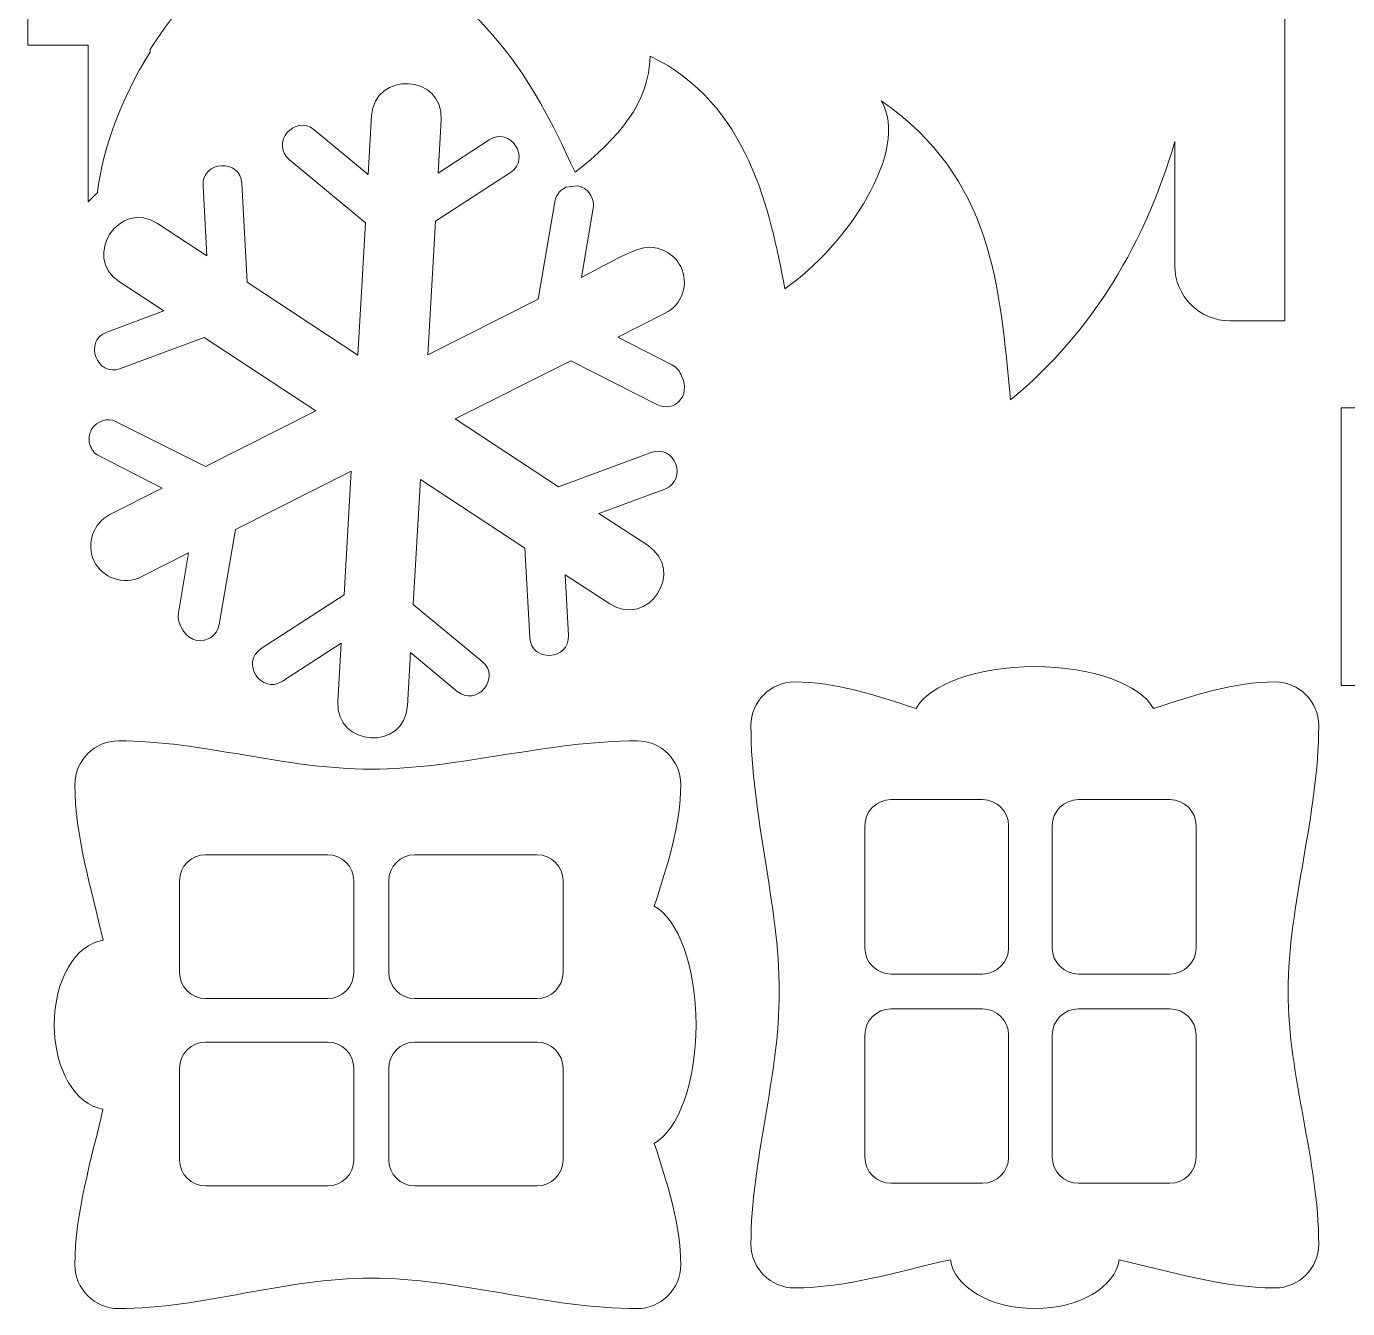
# Model space of a CAD drawing. Header units: centimetres. Extents: x -37 to 30, y -73 to 69.
# Drawn here: x -12.58 to 1.11, y 21.36 to 34.64 of the extents above; entities that cross this region are included whole.
import ezdxf

# ---------------------------------------------------------------- set-up
doc = ezdxf.new("R2010")
doc.units = ezdxf.units.CM
doc.header["$MEASUREMENT"] = 0
doc.layers.add('layer 1', color=7, linetype='Continuous')

msp = doc.modelspace()

# ---------------------------------------------------------------- linework, layer by layer
at = {"layer": 'layer 1', "color": 250, "lineweight": 9}
for points, knots in [([(-9.19251, 52.32156), (-10.51233, 50.99108), (-11.91921, 49.57278), (-12.79843, 48.68646), (-12.79843, 48.68646), (-12.79843, 48.68646), (-12.79843, 47.23324), (-12.79843, 47.23324), (-12.79843, 47.23324), (-12.73319, 47.25636), (-12.66299, 47.269), (-12.58983, 47.269), (-12.58983, 47.269), (-12.24521, 47.269), (-11.96575, 46.98954), (-11.96575, 46.64492), (-11.96575, 46.64492), (-11.96575, 46.3003), (-12.24521, 46.02084), (-12.58983, 46.02084), (-12.58983, 46.02084), (-12.66299, 46.02084), (-12.73319, 46.03348), (-12.79843, 46.0566), (-12.79843, 46.0566), (-12.79843, 46.0566), (-12.79843, 44.60338), (-12.79843, 44.60338), (-12.79843, 44.60338), (-11.91725, 43.71504), (-10.51563, 42.3021), (-9.19251, 40.96828), (-9.19251, 40.96828), (-9.19251, 40.96828), (-6.01761, 40.96828), (-6.01761, 40.96828), (-6.01761, 40.96828), (-6.01761, 40.96828), (-6.01761, 41.55906), (-6.01761, 41.55906), (-6.01761, 41.55906), (-6.01761, 41.55906), (-2.71961, 41.55906), (-2.71961, 41.55906), (-2.71961, 41.55906), (-2.71961, 41.55906), (-2.71961, 40.96828), (-2.71961, 40.96828), (-2.71961, 40.96828), (-2.71961, 40.96828), (-0.68473, 40.96828), (-0.68473, 40.96828), (-0.68473, 40.96828), (-0.68473, 40.96828), (-0.68473, 37.45154), (-0.68473, 37.45154), (-0.68473, 37.45154), (-0.98197, 38.47614), (-1.52197, 39.41926), (-2.38785, 40.12844), (-2.38785, 40.12844), (-2.49563, 38.9548), (-2.56933, 37.8318), (-3.72609, 37.0303), (-3.72609, 37.0303), (-3.42153, 37.5382), (-4.08153, 38.53696), (-4.72449, 38.9772), (-4.72449, 38.9772), (-4.87923, 38.16258), (-5.10153, 37.06024), (-6.11919, 36.5671), (-6.11919, 36.5671), (-6.12933, 37.0519), (-6.44425, 37.41632), (-6.89769, 37.77108), (-6.89769, 37.77108), (-7.38347, 36.70096), (-7.77251, 36.15734), (-8.79489, 35.4509), (-8.79489, 35.4509), (-7.77251, 34.74446), (-7.38347, 34.20084), (-6.89769, 33.13072), (-6.89769, 33.13072), (-6.44425, 33.48548), (-6.12933, 33.8499), (-6.11919, 34.3347), (-6.11919, 34.3347), (-5.10153, 33.84156), (-4.87923, 32.73922), (-4.72449, 31.9246), (-4.72449, 31.9246), (-4.08153, 32.36484), (-3.42153, 33.3636), (-3.72609, 33.8715), (-3.72609, 33.8715), (-2.56933, 33.07), (-2.49563, 31.947), (-2.38785, 30.77336), (-2.38785, 30.77336), (-1.52197, 31.48254), (-0.98197, 32.42566), (-0.68473, 33.45026), (-0.68473, 33.45026), (-0.68473, 33.45026), (-0.68473, 32.16234), (-0.68473, 32.16234), (-0.68473, 32.16234), (-0.68473, 31.84882), (-0.42823, 31.59232), (-0.11471, 31.59232), (-0.11471, 31.59232), (-0.11471, 31.59232), (0.45531, 31.59232), (0.45531, 31.59232), (0.45531, 31.59232), (0.45531, 31.59232), (0.45531, 40.96828), (0.45531, 40.96828), (0.45531, 40.96828), (0.45531, 40.96828), (0.45531, 41.17468), (0.45531, 41.17468), (0.45531, 41.17468), (0.45531, 41.17468), (0.45531, 45.20516), (0.45531, 45.20516), (0.45531, 45.20516), (0.45531, 45.20516), (1.05531, 45.20516), (1.05531, 45.20516), (1.05531, 45.20516), (1.05531, 45.20516), (1.05531, 48.08468), (1.05531, 48.08468), (1.05531, 48.08468), (1.05531, 48.08468), (0.45531, 48.08468), (0.45531, 48.08468), (0.45531, 48.08468), (0.45531, 48.08468), (0.45531, 52.32156), (0.45531, 52.32156), (0.45531, 52.32156), (0.45531, 52.32156), (-2.71961, 52.32156), (-2.71961, 52.32156), (-2.71961, 52.32156), (-2.71961, 52.32156), (-2.71961, 51.73078), (-2.71961, 51.73078), (-2.71961, 51.73078), (-2.71961, 51.73078), (-6.01761, 51.73078), (-6.01761, 51.73078), (-6.01761, 51.73078), (-6.01761, 51.73078), (-6.01761, 52.32156), (-6.01761, 52.32156), (-6.01761, 52.32156), (-6.01761, 52.32156), (-9.19251, 52.32156), (-9.19251, 52.32156)], [0, 0, 0, 0, 0.02380952, 0.02380952, 0.02380952, 0.02380952, 0.04761905, 0.04761905, 0.04761905, 0.04761905, 0.07142857, 0.07142857, 0.07142857, 0.07142857, 0.0952381, 0.0952381, 0.0952381, 0.0952381, 0.11904762, 0.11904762, 0.11904762, 0.11904762, 0.14285714, 0.14285714, 0.14285714, 0.14285714, 0.16666667, 0.16666667, 0.16666667, 0.16666667, 0.19047619, 0.19047619, 0.19047619, 0.19047619, 0.21428571, 0.21428571, 0.21428571, 0.21428571, 0.23809524, 0.23809524, 0.23809524, 0.23809524, 0.26190476, 0.26190476, 0.26190476, 0.26190476, 0.28571429, 0.28571429, 0.28571429, 0.28571429, 0.30952381, 0.30952381, 0.30952381, 0.30952381, 0.33333333, 0.33333333, 0.33333333, 0.33333333, 0.35714286, 0.35714286, 0.35714286, 0.35714286, 0.38095238, 0.38095238, 0.38095238, 0.38095238, 0.4047619, 0.4047619, 0.4047619, 0.4047619, 0.42857143, 0.42857143, 0.42857143, 0.42857143, 0.45238095, 0.45238095, 0.45238095, 0.45238095, 0.47619048, 0.47619048, 0.47619048, 0.47619048, 0.5, 0.5, 0.5, 0.5, 0.52380952, 0.52380952, 0.52380952, 0.52380952, 0.54761905, 0.54761905, 0.54761905, 0.54761905, 0.57142857, 0.57142857, 0.57142857, 0.57142857, 0.5952381, 0.5952381, 0.5952381, 0.5952381, 0.61904762, 0.61904762, 0.61904762, 0.61904762, 0.64285714, 0.64285714, 0.64285714, 0.64285714, 0.66666667, 0.66666667, 0.66666667, 0.66666667, 0.69047619, 0.69047619, 0.69047619, 0.69047619, 0.71428571, 0.71428571, 0.71428571, 0.71428571, 0.73809524, 0.73809524, 0.73809524, 0.73809524, 0.76190476, 0.76190476, 0.76190476, 0.76190476, 0.78571429, 0.78571429, 0.78571429, 0.78571429, 0.80952381, 0.80952381, 0.80952381, 0.80952381, 0.83333333, 0.83333333, 0.83333333, 0.83333333, 0.85714286, 0.85714286, 0.85714286, 0.85714286, 0.88095238, 0.88095238, 0.88095238, 0.88095238, 0.9047619, 0.9047619, 0.9047619, 0.9047619, 0.92857143, 0.92857143, 0.92857143, 0.92857143, 0.95238095, 0.95238095, 0.95238095, 0.95238095, 1, 1, 1, 1]), ([(11.28779, 29.25248), (11.28779, 29.25248), (11.28779, 24.70426), (11.28779, 24.70426), (11.28779, 24.70426), (11.28779, 24.70426), (8.12291, 24.70426), (8.12291, 24.70426), (8.12291, 24.70426), (8.12291, 24.70426), (8.12291, 24.10426), (8.12291, 24.10426), (8.12291, 24.10426), (8.12291, 24.10426), (4.80487, 24.10426), (4.80487, 24.10426), (4.80487, 24.10426), (4.80487, 24.10426), (4.80487, 24.70426), (4.80487, 24.70426), (4.80487, 24.70426), (4.80487, 24.70426), (1.63997, 24.70426), (1.63997, 24.70426), (1.63997, 24.70426), (1.63997, 24.70426), (1.63997, 27.81272), (1.63997, 27.81272), (1.63997, 27.81272), (1.63997, 27.81272), (1.03997, 27.81272), (1.03997, 27.81272), (1.03997, 27.81272), (1.03997, 27.81272), (1.03997, 30.69224), (1.03997, 30.69224), (1.03997, 30.69224), (1.03997, 30.69224), (1.63997, 30.69224), (1.63997, 30.69224), (1.63997, 30.69224), (1.63997, 30.69224), (1.63997, 33.8007), (1.63997, 33.8007), (1.63997, 33.8007), (1.63997, 33.8007), (4.80487, 33.8007), (4.80487, 33.8007), (4.80487, 33.8007), (4.80487, 33.8007), (4.80487, 34.4007), (4.80487, 34.4007), (4.80487, 34.4007), (4.80487, 34.4007), (8.12291, 34.4007), (8.12291, 34.4007), (8.12291, 34.4007), (8.12291, 34.4007), (8.12291, 33.8007), (8.12291, 33.8007), (8.12291, 33.8007), (8.12291, 33.8007), (11.28779, 33.8007), (11.28779, 33.8007), (11.28779, 33.8007), (11.28779, 33.8007), (11.28779, 29.25248), (11.28779, 29.25248)], [0, 0, 0, 0, 0.05555556, 0.05555556, 0.05555556, 0.05555556, 0.11111111, 0.11111111, 0.11111111, 0.11111111, 0.16666667, 0.16666667, 0.16666667, 0.16666667, 0.22222222, 0.22222222, 0.22222222, 0.22222222, 0.27777778, 0.27777778, 0.27777778, 0.27777778, 0.33333333, 0.33333333, 0.33333333, 0.33333333, 0.38888889, 0.38888889, 0.38888889, 0.38888889, 0.44444444, 0.44444444, 0.44444444, 0.44444444, 0.5, 0.5, 0.5, 0.5, 0.55555556, 0.55555556, 0.55555556, 0.55555556, 0.61111111, 0.61111111, 0.61111111, 0.61111111, 0.66666667, 0.66666667, 0.66666667, 0.66666667, 0.72222222, 0.72222222, 0.72222222, 0.72222222, 0.77777778, 0.77777778, 0.77777778, 0.77777778, 0.83333333, 0.83333333, 0.83333333, 0.83333333, 0.88888889, 0.88888889, 0.88888889, 0.88888889, 1, 1, 1, 1])]:
    msp.add_open_spline(points, degree=3, knots=knots, dxfattribs=at)
at = {"layer": 'layer 1', "color": 2, "lineweight": 9}
for points, knots in [([(-9.14385, 37.10343), (-9.14385, 37.10343), (-9.1571, 37.11649), (-9.1571, 37.11649), (-9.1571, 37.11649), (-9.16742, 37.12681), (-9.17752, 37.13722), (-9.18739, 37.14774), (-9.18739, 37.14774), (-9.55314, 37.52324), (-9.8721, 37.93506), (-10.05678, 38.29559), (-10.05678, 38.29559), (-10.27163, 38.15241), (-10.56458, 38.17553), (-10.75411, 38.36507), (-10.75411, 38.36507), (-10.96548, 38.57644), (-10.96996, 38.91643), (-10.76756, 39.13325), (-10.76756, 39.13325), (-10.55074, 39.33566), (-10.21074, 39.33117), (-9.99938, 39.11981), (-9.99938, 39.11981), (-9.80984, 38.93027), (-9.78672, 38.63732), (-9.9299, 38.42247), (-9.9299, 38.42247), (-9.56937, 38.23779), (-9.15755, 37.91883), (-8.78205, 37.55308), (-8.78205, 37.55308), (-8.77153, 37.54321), (-8.76112, 37.53311), (-8.7508, 37.52279), (-8.7508, 37.52279), (-8.7508, 37.52279), (-8.73774, 37.50954), (-8.73774, 37.50954), (-8.73774, 37.50954), (-8.36377, 37.13879), (-8.03006, 36.72452), (-7.82518, 36.35543), (-7.82518, 36.35543), (-7.73308, 37.12917), (-7.61631, 38.25518), (-6.92604, 38.94546), (-6.92604, 38.94546), (-6.81062, 39.06087), (-6.69183, 39.16906), (-6.5706, 39.26984), (-6.5706, 39.26984), (-6.5705, 39.26991), (-6.57042, 39.26999), (-6.5703, 39.27008), (-6.5703, 39.27008), (-6.39681, 39.41721), (-6.21818, 39.54949), (-6.037, 39.66631), (-6.037, 39.66631), (-6.037, 39.66631), (-6.02159, 39.66631), (-6.02159, 39.66631), (-6.02159, 39.66631), (-5.52867, 39.97211), (-5.019, 40.16067), (-4.5469, 40.22012), (-4.5469, 40.22012), (-4.5469, 40.22012), (-4.45972, 40.30731), (-4.45972, 40.30731), (-4.45972, 40.30731), (-4.45972, 40.30731), (-6.09067, 40.30731), (-6.09067, 40.30731), (-6.09067, 40.30731), (-6.09067, 40.30731), (-6.09069, 40.9227), (-6.09069, 40.9227), (-6.09069, 40.9227), (-6.09069, 40.9227), (-8.75512, 40.91195), (-8.75512, 40.91195), (-8.75512, 40.91195), (-8.75512, 40.91195), (-8.75309, 40.30732), (-8.75309, 40.30732), (-8.75309, 40.30732), (-8.75309, 40.30732), (-11.94163, 40.30732), (-11.94163, 40.30732), (-11.94163, 40.30732), (-11.94163, 40.30732), (-11.94163, 37.11055), (-11.94163, 37.11055), (-11.94163, 37.11055), (-11.94163, 37.11055), (-12.55449, 37.11261), (-12.55449, 37.11261), (-12.55449, 37.11261), (-12.55449, 37.11261), (-12.56524, 34.44818), (-12.56524, 34.44818), (-12.56524, 34.44818), (-12.56524, 34.44818), (-11.94161, 34.44816), (-11.94161, 34.44816), (-11.94161, 34.44816), (-11.94161, 34.44816), (-11.94161, 32.82541), (-11.94161, 32.82541), (-11.94161, 32.82541), (-11.94161, 32.82541), (-11.84623, 32.9208), (-11.84623, 32.9208), (-11.84623, 32.9208), (-11.78625, 33.38705), (-11.60056, 33.88966), (-11.30062, 34.37642), (-11.30062, 34.37642), (-11.30062, 34.37642), (-11.30062, 34.4027), (-11.30062, 34.4027), (-11.30062, 34.4027), (-11.10922, 34.69951), (-10.87639, 34.98951), (-10.60459, 35.26131), (-10.60459, 35.26131), (-10.59401, 35.27189), (-10.58333, 35.28234), (-10.5725, 35.2926), (-10.5725, 35.2926), (-10.57175, 35.29341), (-10.57094, 35.29419), (-10.57015, 35.29495), (-10.57015, 35.29495), (-9.88176, 35.98106), (-8.76016, 36.09704), (-7.98913, 36.19052), (-7.98913, 36.19052), (-8.35838, 36.39538), (-8.77287, 36.72926), (-9.14385, 37.10343)], [0, 0, 0, 0, 0.02702703, 0.02702703, 0.02702703, 0.02702703, 0.05405405, 0.05405405, 0.05405405, 0.05405405, 0.08108108, 0.08108108, 0.08108108, 0.08108108, 0.10810811, 0.10810811, 0.10810811, 0.10810811, 0.13513514, 0.13513514, 0.13513514, 0.13513514, 0.16216216, 0.16216216, 0.16216216, 0.16216216, 0.18918919, 0.18918919, 0.18918919, 0.18918919, 0.21621622, 0.21621622, 0.21621622, 0.21621622, 0.24324324, 0.24324324, 0.24324324, 0.24324324, 0.27027027, 0.27027027, 0.27027027, 0.27027027, 0.2972973, 0.2972973, 0.2972973, 0.2972973, 0.32432432, 0.32432432, 0.32432432, 0.32432432, 0.35135135, 0.35135135, 0.35135135, 0.35135135, 0.37837838, 0.37837838, 0.37837838, 0.37837838, 0.40540541, 0.40540541, 0.40540541, 0.40540541, 0.43243243, 0.43243243, 0.43243243, 0.43243243, 0.45945946, 0.45945946, 0.45945946, 0.45945946, 0.48648649, 0.48648649, 0.48648649, 0.48648649, 0.51351351, 0.51351351, 0.51351351, 0.51351351, 0.54054054, 0.54054054, 0.54054054, 0.54054054, 0.56756757, 0.56756757, 0.56756757, 0.56756757, 0.59459459, 0.59459459, 0.59459459, 0.59459459, 0.62162162, 0.62162162, 0.62162162, 0.62162162, 0.64864865, 0.64864865, 0.64864865, 0.64864865, 0.67567568, 0.67567568, 0.67567568, 0.67567568, 0.7027027, 0.7027027, 0.7027027, 0.7027027, 0.72972973, 0.72972973, 0.72972973, 0.72972973, 0.75675676, 0.75675676, 0.75675676, 0.75675676, 0.78378378, 0.78378378, 0.78378378, 0.78378378, 0.81081081, 0.81081081, 0.81081081, 0.81081081, 0.83783784, 0.83783784, 0.83783784, 0.83783784, 0.86486486, 0.86486486, 0.86486486, 0.86486486, 0.89189189, 0.89189189, 0.89189189, 0.89189189, 0.91891892, 0.91891892, 0.91891892, 0.91891892, 0.94594595, 0.94594595, 0.94594595, 0.94594595, 1, 1, 1, 1]), ([(-4.62291, 21.57426), (-4.08923, 21.57426), (-3.54919, 21.7456), (-3.00901, 21.8658), (-3.00901, 21.8658), (-2.96947, 21.58244), (-2.59307, 21.3601), (-2.13463, 21.3601), (-2.13463, 21.3601), (-1.67663, 21.3601), (-1.30049, 21.58202), (-1.26037, 21.86502), (-1.26037, 21.86502), (-0.72459, 21.74488), (-0.18863, 21.57426), (0.35365, 21.57426), (0.35365, 21.57426), (0.60249, 21.57426), (0.80605, 21.77782), (0.80605, 22.02668), (0.80605, 22.02668), (0.80605, 22.8941), (0.48993, 23.74972), (0.48993, 24.64512), (0.48993, 24.64512), (0.48993, 25.54052), (0.80605, 26.4757), (0.80605, 27.39908), (0.80605, 27.39908), (0.80605, 27.64794), (0.60249, 27.8515), (0.35365, 27.8515), (0.35365, 27.8515), (-0.06603, 27.8515), (-0.48571, 27.71276), (-0.90537, 27.57568), (-0.90537, 27.57568), (-1.03907, 27.82456), (-1.53873, 28.00954), (-2.13463, 28.00954), (-2.13463, 28.00954), (-2.73053, 28.00954), (-3.23019, 27.82456), (-3.36389, 27.57568), (-3.36389, 27.57568), (-3.78357, 27.71276), (-4.20325, 27.8515), (-4.62291, 27.8515), (-4.62291, 27.8515), (-4.87175, 27.8515), (-5.07531, 27.64794), (-5.07531, 27.39908), (-5.07531, 27.39908), (-5.07531, 26.4757), (-4.78177, 25.54052), (-4.78177, 24.64512), (-4.78177, 24.64512), (-4.78177, 23.74972), (-5.07531, 22.8941), (-5.07531, 22.02668), (-5.07531, 22.02668), (-5.07531, 21.77782), (-4.87175, 21.57426), (-4.62291, 21.57426)], [0, 0, 0, 0, 0.05882353, 0.05882353, 0.05882353, 0.05882353, 0.11764706, 0.11764706, 0.11764706, 0.11764706, 0.17647059, 0.17647059, 0.17647059, 0.17647059, 0.23529412, 0.23529412, 0.23529412, 0.23529412, 0.29411765, 0.29411765, 0.29411765, 0.29411765, 0.35294118, 0.35294118, 0.35294118, 0.35294118, 0.41176471, 0.41176471, 0.41176471, 0.41176471, 0.47058824, 0.47058824, 0.47058824, 0.47058824, 0.52941176, 0.52941176, 0.52941176, 0.52941176, 0.58823529, 0.58823529, 0.58823529, 0.58823529, 0.64705882, 0.64705882, 0.64705882, 0.64705882, 0.70588235, 0.70588235, 0.70588235, 0.70588235, 0.76470588, 0.76470588, 0.76470588, 0.76470588, 0.82352941, 0.82352941, 0.82352941, 0.82352941, 0.88235294, 0.88235294, 0.88235294, 0.88235294, 1, 1, 1, 1]), ([(-12.07905, 26.78906), (-12.07905, 26.25538), (-11.90771, 25.71534), (-11.78751, 25.17516), (-11.78751, 25.17516), (-12.07087, 25.13562), (-12.29321, 24.75922), (-12.29321, 24.30078), (-12.29321, 24.30078), (-12.29321, 23.84278), (-12.07129, 23.46664), (-11.78829, 23.42652), (-11.78829, 23.42652), (-11.90843, 22.89074), (-12.07905, 22.35478), (-12.07905, 21.8125), (-12.07905, 21.8125), (-12.07905, 21.56366), (-11.87549, 21.3601), (-11.62663, 21.3601), (-11.62663, 21.3601), (-10.75921, 21.3601), (-9.90359, 21.67622), (-9.00819, 21.67622), (-9.00819, 21.67622), (-8.11279, 21.67622), (-7.17761, 21.3601), (-6.25423, 21.3601), (-6.25423, 21.3601), (-6.00537, 21.3601), (-5.80181, 21.56366), (-5.80181, 21.8125), (-5.80181, 21.8125), (-5.80181, 22.23218), (-5.94055, 22.65186), (-6.07763, 23.07152), (-6.07763, 23.07152), (-5.82875, 23.20522), (-5.64377, 23.70488), (-5.64377, 24.30078), (-5.64377, 24.30078), (-5.64377, 24.89668), (-5.82875, 25.39634), (-6.07763, 25.53004), (-6.07763, 25.53004), (-5.94055, 25.94972), (-5.80181, 26.3694), (-5.80181, 26.78906), (-5.80181, 26.78906), (-5.80181, 27.0379), (-6.00537, 27.24146), (-6.25423, 27.24146), (-6.25423, 27.24146), (-7.17761, 27.24146), (-8.11279, 26.94792), (-9.00819, 26.94792), (-9.00819, 26.94792), (-9.90359, 26.94792), (-10.75921, 27.24146), (-11.62663, 27.24146), (-11.62663, 27.24146), (-11.87549, 27.24146), (-12.07905, 27.0379), (-12.07905, 26.78906)], [0, 0, 0, 0, 0.05882353, 0.05882353, 0.05882353, 0.05882353, 0.11764706, 0.11764706, 0.11764706, 0.11764706, 0.17647059, 0.17647059, 0.17647059, 0.17647059, 0.23529412, 0.23529412, 0.23529412, 0.23529412, 0.29411765, 0.29411765, 0.29411765, 0.29411765, 0.35294118, 0.35294118, 0.35294118, 0.35294118, 0.41176471, 0.41176471, 0.41176471, 0.41176471, 0.47058824, 0.47058824, 0.47058824, 0.47058824, 0.52941176, 0.52941176, 0.52941176, 0.52941176, 0.58823529, 0.58823529, 0.58823529, 0.58823529, 0.64705882, 0.64705882, 0.64705882, 0.64705882, 0.70588235, 0.70588235, 0.70588235, 0.70588235, 0.76470588, 0.76470588, 0.76470588, 0.76470588, 0.82352941, 0.82352941, 0.82352941, 0.82352941, 0.88235294, 0.88235294, 0.88235294, 0.88235294, 1, 1, 1, 1]), ([(-3.62491, 24.82576), (-3.62491, 24.82576), (-2.67655, 24.82576), (-2.67655, 24.82576), (-2.67655, 24.82576), (-2.52751, 24.82576), (-2.40559, 24.94768), (-2.40559, 25.09672), (-2.40559, 25.09672), (-2.40559, 25.09672), (-2.40559, 26.3612), (-2.40559, 26.3612), (-2.40559, 26.3612), (-2.40559, 26.51024), (-2.52751, 26.63216), (-2.67655, 26.63216), (-2.67655, 26.63216), (-2.67655, 26.63216), (-3.62491, 26.63216), (-3.62491, 26.63216), (-3.62491, 26.63216), (-3.77395, 26.63216), (-3.89587, 26.51024), (-3.89587, 26.3612), (-3.89587, 26.3612), (-3.89587, 26.3612), (-3.89587, 25.09672), (-3.89587, 25.09672), (-3.89587, 25.09672), (-3.89587, 24.94768), (-3.77395, 24.82576), (-3.62491, 24.82576)], [0, 0, 0, 0, 0.11111111, 0.11111111, 0.11111111, 0.11111111, 0.22222222, 0.22222222, 0.22222222, 0.22222222, 0.33333333, 0.33333333, 0.33333333, 0.33333333, 0.44444444, 0.44444444, 0.44444444, 0.44444444, 0.55555556, 0.55555556, 0.55555556, 0.55555556, 0.66666667, 0.66666667, 0.66666667, 0.66666667, 0.77777778, 0.77777778, 0.77777778, 0.77777778, 1, 1, 1, 1]), ([(-1.68303, 24.82576), (-1.68303, 24.82576), (-0.73467, 24.82576), (-0.73467, 24.82576), (-0.73467, 24.82576), (-0.58563, 24.82576), (-0.46371, 24.94768), (-0.46371, 25.09672), (-0.46371, 25.09672), (-0.46371, 25.09672), (-0.46371, 26.3612), (-0.46371, 26.3612), (-0.46371, 26.3612), (-0.46371, 26.51024), (-0.58563, 26.63216), (-0.73467, 26.63216), (-0.73467, 26.63216), (-0.73467, 26.63216), (-1.68303, 26.63216), (-1.68303, 26.63216), (-1.68303, 26.63216), (-1.83207, 26.63216), (-1.95399, 26.51024), (-1.95399, 26.3612), (-1.95399, 26.3612), (-1.95399, 26.3612), (-1.95399, 25.09672), (-1.95399, 25.09672), (-1.95399, 25.09672), (-1.95399, 24.94768), (-1.83207, 24.82576), (-1.68303, 24.82576)], [0, 0, 0, 0, 0.11111111, 0.11111111, 0.11111111, 0.11111111, 0.22222222, 0.22222222, 0.22222222, 0.22222222, 0.33333333, 0.33333333, 0.33333333, 0.33333333, 0.44444444, 0.44444444, 0.44444444, 0.44444444, 0.55555556, 0.55555556, 0.55555556, 0.55555556, 0.66666667, 0.66666667, 0.66666667, 0.66666667, 0.77777778, 0.77777778, 0.77777778, 0.77777778, 1, 1, 1, 1]), ([(-10.99521, 25.79106), (-10.99521, 25.79106), (-10.99521, 24.8427), (-10.99521, 24.8427), (-10.99521, 24.8427), (-10.99521, 24.69366), (-10.87329, 24.57174), (-10.72425, 24.57174), (-10.72425, 24.57174), (-10.72425, 24.57174), (-9.45977, 24.57174), (-9.45977, 24.57174), (-9.45977, 24.57174), (-9.31073, 24.57174), (-9.18881, 24.69366), (-9.18881, 24.8427), (-9.18881, 24.8427), (-9.18881, 24.8427), (-9.18881, 25.79106), (-9.18881, 25.79106), (-9.18881, 25.79106), (-9.18881, 25.9401), (-9.31073, 26.06202), (-9.45977, 26.06202), (-9.45977, 26.06202), (-9.45977, 26.06202), (-10.72425, 26.06202), (-10.72425, 26.06202), (-10.72425, 26.06202), (-10.87329, 26.06202), (-10.99521, 25.9401), (-10.99521, 25.79106)], [0, 0, 0, 0, 0.11111111, 0.11111111, 0.11111111, 0.11111111, 0.22222222, 0.22222222, 0.22222222, 0.22222222, 0.33333333, 0.33333333, 0.33333333, 0.33333333, 0.44444444, 0.44444444, 0.44444444, 0.44444444, 0.55555556, 0.55555556, 0.55555556, 0.55555556, 0.66666667, 0.66666667, 0.66666667, 0.66666667, 0.77777778, 0.77777778, 0.77777778, 0.77777778, 1, 1, 1, 1]), ([(-8.82755, 25.79106), (-8.82755, 25.79106), (-8.82755, 24.8427), (-8.82755, 24.8427), (-8.82755, 24.8427), (-8.82755, 24.69366), (-8.70563, 24.57174), (-8.55659, 24.57174), (-8.55659, 24.57174), (-8.55659, 24.57174), (-7.29211, 24.57174), (-7.29211, 24.57174), (-7.29211, 24.57174), (-7.14307, 24.57174), (-7.02115, 24.69366), (-7.02115, 24.8427), (-7.02115, 24.8427), (-7.02115, 24.8427), (-7.02115, 25.79106), (-7.02115, 25.79106), (-7.02115, 25.79106), (-7.02115, 25.9401), (-7.14307, 26.06202), (-7.29211, 26.06202), (-7.29211, 26.06202), (-7.29211, 26.06202), (-8.55659, 26.06202), (-8.55659, 26.06202), (-8.55659, 26.06202), (-8.70563, 26.06202), (-8.82755, 25.9401), (-8.82755, 25.79106)], [0, 0, 0, 0, 0.11111111, 0.11111111, 0.11111111, 0.11111111, 0.22222222, 0.22222222, 0.22222222, 0.22222222, 0.33333333, 0.33333333, 0.33333333, 0.33333333, 0.44444444, 0.44444444, 0.44444444, 0.44444444, 0.55555556, 0.55555556, 0.55555556, 0.55555556, 0.66666667, 0.66666667, 0.66666667, 0.66666667, 0.77777778, 0.77777778, 0.77777778, 0.77777778, 1, 1, 1, 1]), ([(-3.62491, 22.6581), (-3.62491, 22.6581), (-2.67655, 22.6581), (-2.67655, 22.6581), (-2.67655, 22.6581), (-2.52751, 22.6581), (-2.40559, 22.78002), (-2.40559, 22.92906), (-2.40559, 22.92906), (-2.40559, 22.92906), (-2.40559, 24.19354), (-2.40559, 24.19354), (-2.40559, 24.19354), (-2.40559, 24.34258), (-2.52751, 24.4645), (-2.67655, 24.4645), (-2.67655, 24.4645), (-2.67655, 24.4645), (-3.62491, 24.4645), (-3.62491, 24.4645), (-3.62491, 24.4645), (-3.77395, 24.4645), (-3.89587, 24.34258), (-3.89587, 24.19354), (-3.89587, 24.19354), (-3.89587, 24.19354), (-3.89587, 22.92906), (-3.89587, 22.92906), (-3.89587, 22.92906), (-3.89587, 22.78002), (-3.77395, 22.6581), (-3.62491, 22.6581)], [0, 0, 0, 0, 0.11111111, 0.11111111, 0.11111111, 0.11111111, 0.22222222, 0.22222222, 0.22222222, 0.22222222, 0.33333333, 0.33333333, 0.33333333, 0.33333333, 0.44444444, 0.44444444, 0.44444444, 0.44444444, 0.55555556, 0.55555556, 0.55555556, 0.55555556, 0.66666667, 0.66666667, 0.66666667, 0.66666667, 0.77777778, 0.77777778, 0.77777778, 0.77777778, 1, 1, 1, 1]), ([(-1.68303, 22.6581), (-1.68303, 22.6581), (-0.73467, 22.6581), (-0.73467, 22.6581), (-0.73467, 22.6581), (-0.58563, 22.6581), (-0.46371, 22.78002), (-0.46371, 22.92906), (-0.46371, 22.92906), (-0.46371, 22.92906), (-0.46371, 24.19354), (-0.46371, 24.19354), (-0.46371, 24.19354), (-0.46371, 24.34258), (-0.58563, 24.4645), (-0.73467, 24.4645), (-0.73467, 24.4645), (-0.73467, 24.4645), (-1.68303, 24.4645), (-1.68303, 24.4645), (-1.68303, 24.4645), (-1.83207, 24.4645), (-1.95399, 24.34258), (-1.95399, 24.19354), (-1.95399, 24.19354), (-1.95399, 24.19354), (-1.95399, 22.92906), (-1.95399, 22.92906), (-1.95399, 22.92906), (-1.95399, 22.78002), (-1.83207, 22.6581), (-1.68303, 22.6581)], [0, 0, 0, 0, 0.11111111, 0.11111111, 0.11111111, 0.11111111, 0.22222222, 0.22222222, 0.22222222, 0.22222222, 0.33333333, 0.33333333, 0.33333333, 0.33333333, 0.44444444, 0.44444444, 0.44444444, 0.44444444, 0.55555556, 0.55555556, 0.55555556, 0.55555556, 0.66666667, 0.66666667, 0.66666667, 0.66666667, 0.77777778, 0.77777778, 0.77777778, 0.77777778, 1, 1, 1, 1]), ([(-10.99521, 23.84918), (-10.99521, 23.84918), (-10.99521, 22.90082), (-10.99521, 22.90082), (-10.99521, 22.90082), (-10.99521, 22.75178), (-10.87329, 22.62986), (-10.72425, 22.62986), (-10.72425, 22.62986), (-10.72425, 22.62986), (-9.45977, 22.62986), (-9.45977, 22.62986), (-9.45977, 22.62986), (-9.31073, 22.62986), (-9.18881, 22.75178), (-9.18881, 22.90082), (-9.18881, 22.90082), (-9.18881, 22.90082), (-9.18881, 23.84918), (-9.18881, 23.84918), (-9.18881, 23.84918), (-9.18881, 23.99822), (-9.31073, 24.12014), (-9.45977, 24.12014), (-9.45977, 24.12014), (-9.45977, 24.12014), (-10.72425, 24.12014), (-10.72425, 24.12014), (-10.72425, 24.12014), (-10.87329, 24.12014), (-10.99521, 23.99822), (-10.99521, 23.84918)], [0, 0, 0, 0, 0.11111111, 0.11111111, 0.11111111, 0.11111111, 0.22222222, 0.22222222, 0.22222222, 0.22222222, 0.33333333, 0.33333333, 0.33333333, 0.33333333, 0.44444444, 0.44444444, 0.44444444, 0.44444444, 0.55555556, 0.55555556, 0.55555556, 0.55555556, 0.66666667, 0.66666667, 0.66666667, 0.66666667, 0.77777778, 0.77777778, 0.77777778, 0.77777778, 1, 1, 1, 1]), ([(-8.82755, 23.84918), (-8.82755, 23.84918), (-8.82755, 22.90082), (-8.82755, 22.90082), (-8.82755, 22.90082), (-8.82755, 22.75178), (-8.70563, 22.62986), (-8.55659, 22.62986), (-8.55659, 22.62986), (-8.55659, 22.62986), (-7.29211, 22.62986), (-7.29211, 22.62986), (-7.29211, 22.62986), (-7.14307, 22.62986), (-7.02115, 22.75178), (-7.02115, 22.90082), (-7.02115, 22.90082), (-7.02115, 22.90082), (-7.02115, 23.84918), (-7.02115, 23.84918), (-7.02115, 23.84918), (-7.02115, 23.99822), (-7.14307, 24.12014), (-7.29211, 24.12014), (-7.29211, 24.12014), (-7.29211, 24.12014), (-8.55659, 24.12014), (-8.55659, 24.12014), (-8.55659, 24.12014), (-8.70563, 24.12014), (-8.82755, 23.99822), (-8.82755, 23.84918)], [0, 0, 0, 0, 0.11111111, 0.11111111, 0.11111111, 0.11111111, 0.22222222, 0.22222222, 0.22222222, 0.22222222, 0.33333333, 0.33333333, 0.33333333, 0.33333333, 0.44444444, 0.44444444, 0.44444444, 0.44444444, 0.55555556, 0.55555556, 0.55555556, 0.55555556, 0.66666667, 0.66666667, 0.66666667, 0.66666667, 0.77777778, 0.77777778, 0.77777778, 0.77777778, 1, 1, 1, 1])]:
    msp.add_open_spline(points, degree=3, knots=knots, dxfattribs=at)
at = {"layer": 'layer 1', "color": 254, "lineweight": 9}
msp.add_open_spline([(-9.58137, 30.6588), (-9.58137, 30.6588), (-10.72693, 30.08268), (-10.72693, 30.08268), (-10.72693, 30.08268), (-10.72693, 30.08268), (-11.68689, 30.56368), (-11.68689, 30.56368), (-11.68689, 30.56368), (-11.78231, 30.58376), (-11.88367, 30.53226), (-11.91851, 30.43948), (-11.91851, 30.43948), (-11.91851, 30.43948), (-11.92339, 30.42516), (-11.92339, 30.42516), (-11.92339, 30.42516), (-11.92339, 30.42516), (-11.92607, 30.4155), (-11.92607, 30.4155), (-11.92607, 30.4155), (-11.92607, 30.4155), (-11.92723, 30.41058), (-11.92723, 30.41058), (-11.92723, 30.41058), (-11.92723, 30.41058), (-11.92823, 30.4057), (-11.92823, 30.4057), (-11.92823, 30.4057), (-11.92823, 30.4057), (-11.92995, 30.39596), (-11.92995, 30.39596), (-11.92995, 30.39596), (-11.92995, 30.39596), (-11.93099, 30.38612), (-11.93099, 30.38612), (-11.93099, 30.38612), (-11.93099, 30.38612), (-11.93151, 30.3813), (-11.93151, 30.3813), (-11.93151, 30.3813), (-11.93151, 30.3813), (-11.93171, 30.37644), (-11.93171, 30.37644), (-11.93171, 30.37644), (-11.93171, 30.37644), (-11.93127, 30.35198), (-11.93127, 30.35198), (-11.93127, 30.35198), (-11.93127, 30.35198), (-11.93091, 30.34716), (-11.93091, 30.34716), (-11.93091, 30.34716), (-11.93091, 30.34716), (-11.93031, 30.34234), (-11.93031, 30.34234), (-11.93031, 30.34234), (-11.93031, 30.34234), (-11.92593, 30.31858), (-11.92593, 30.31858), (-11.92593, 30.31858), (-11.92593, 30.31858), (-11.92333, 30.30918), (-11.92333, 30.30918), (-11.92333, 30.30918), (-11.92333, 30.30918), (-11.92191, 30.30452), (-11.92191, 30.30452), (-11.92191, 30.30452), (-11.92191, 30.30452), (-11.92037, 30.30002), (-11.92037, 30.30002), (-11.92037, 30.30002), (-11.92037, 30.30002), (-11.91869, 30.29546), (-11.91869, 30.29546), (-11.91869, 30.29546), (-11.91869, 30.29546), (-11.91501, 30.28644), (-11.91501, 30.28644), (-11.91501, 30.28644), (-11.91501, 30.28644), (-11.91305, 30.28204), (-11.91305, 30.28204), (-11.91305, 30.28204), (-11.91305, 30.28204), (-11.90399, 30.2649), (-11.90399, 30.2649), (-11.90399, 30.2649), (-11.90399, 30.2649), (-11.90145, 30.2607), (-11.90145, 30.2607), (-11.90145, 30.2607), (-11.90145, 30.2607), (-11.89883, 30.25664), (-11.89883, 30.25664), (-11.89883, 30.25664), (-11.89883, 30.25664), (-11.89617, 30.25256), (-11.89617, 30.25256), (-11.89617, 30.25256), (-11.89617, 30.25256), (-11.89047, 30.24468), (-11.89047, 30.24468), (-11.89047, 30.24468), (-11.89047, 30.24468), (-11.88743, 30.24078), (-11.88743, 30.24078), (-11.88743, 30.24078), (-11.88743, 30.24078), (-11.88433, 30.23696), (-11.88433, 30.23696), (-11.88433, 30.23696), (-11.88433, 30.23696), (-11.87779, 30.22954), (-11.87779, 30.22954), (-11.87779, 30.22954), (-11.87779, 30.22954), (-11.87443, 30.22602), (-11.87443, 30.22602), (-11.87443, 30.22602), (-11.87443, 30.22602), (-11.87095, 30.22258), (-11.87095, 30.22258), (-11.87095, 30.22258), (-11.87095, 30.22258), (-11.86363, 30.2158), (-11.86363, 30.2158), (-11.86363, 30.2158), (-11.86363, 30.2158), (-11.85601, 30.2094), (-11.85601, 30.2094), (-11.85601, 30.2094), (-11.85601, 30.2094), (-11.84801, 30.2033), (-11.84801, 30.2033), (-11.84801, 30.2033), (-11.84801, 30.2033), (-11.17391, 29.85786), (-11.17391, 29.85786), (-11.17391, 29.85786), (-11.17391, 29.85786), (-11.71761, 29.58438), (-11.71761, 29.58438), (-11.71761, 29.58438), (-11.89075, 29.49648), (-11.96187, 29.28438), (-11.88217, 29.10856), (-11.88217, 29.10856), (-11.79281, 28.92714), (-11.57643, 28.84746), (-11.39329, 28.93956), (-11.39329, 28.93956), (-11.39329, 28.93956), (-10.90091, 29.18718), (-10.90091, 29.18718), (-10.90091, 29.18718), (-10.90091, 29.18718), (-11.00653, 28.56624), (-11.00653, 28.56624), (-11.00653, 28.56624), (-11.02615, 28.4513), (-10.93205, 28.30128), (-10.81523, 28.28138), (-10.81523, 28.28138), (-10.70589, 28.26278), (-10.60145, 28.3369), (-10.58283, 28.44616), (-10.58283, 28.44616), (-10.58283, 28.44616), (-10.41543, 29.43138), (-10.41543, 29.43138), (-10.41543, 29.43138), (-10.41543, 29.43138), (-9.21669, 30.03424), (-9.21669, 30.03424), (-9.21669, 30.03424), (-9.21669, 30.03424), (-9.29055, 28.7541), (-9.29055, 28.7541), (-9.29055, 28.7541), (-9.29055, 28.7541), (-10.14851, 28.19608), (-10.14851, 28.19608), (-10.14851, 28.19608), (-10.36811, 28.0531), (-10.14821, 27.71542), (-9.92869, 27.8582), (-9.92869, 27.8582), (-9.92869, 27.8582), (-9.31935, 28.25458), (-9.31935, 28.25458), (-9.31935, 28.25458), (-9.31935, 28.25458), (-9.35439, 27.64706), (-9.35439, 27.64706), (-9.35439, 27.64706), (-9.38161, 27.17486), (-8.66111, 27.13318), (-8.63383, 27.60546), (-8.63383, 27.60546), (-8.63383, 27.60546), (-8.60205, 28.15562), (-8.60205, 28.15562), (-8.60205, 28.15562), (-8.60205, 28.15562), (-8.11709, 27.75376), (-8.11709, 27.75376), (-8.11709, 27.75376), (-7.91551, 27.58662), (-7.65821, 27.8969), (-7.85989, 28.06412), (-7.85989, 28.06412), (-7.85989, 28.06412), (-8.57323, 28.65514), (-8.57323, 28.65514), (-8.57323, 28.65514), (-8.57323, 28.65514), (-8.49869, 29.9476), (-8.49869, 29.9476), (-8.49869, 29.9476), (-8.49869, 29.9476), (-7.41673, 29.2368), (-7.41673, 29.2368), (-7.41673, 29.2368), (-7.41673, 29.2368), (-7.36753, 28.31172), (-7.36753, 28.31172), (-7.36753, 28.31172), (-7.35357, 28.05014), (-6.95105, 28.07166), (-6.96505, 28.33318), (-6.96505, 28.33318), (-6.96505, 28.33318), (-6.99849, 28.96214), (-6.99849, 28.96214), (-6.99849, 28.96214), (-6.99849, 28.96214), (-6.53787, 28.65958), (-6.53787, 28.65958), (-6.53787, 28.65958), (-6.14243, 28.39988), (-5.74635, 29.00318), (-6.14163, 29.2629), (-6.14163, 29.2629), (-6.14163, 29.2629), (-6.65025, 29.59696), (-6.65025, 29.59696), (-6.65025, 29.59696), (-6.65025, 29.59696), (-5.96875, 29.84984), (-5.96875, 29.84984), (-5.96875, 29.84984), (-5.72327, 29.94092), (-5.86323, 30.31882), (-6.10889, 30.22772), (-6.10889, 30.22772), (-6.10889, 30.22772), (-7.06847, 29.87166), (-7.06847, 29.87166), (-7.06847, 29.87166), (-7.06847, 29.87166), (-8.14017, 30.5757), (-8.14017, 30.5757), (-8.14017, 30.5757), (-8.14017, 30.5757), (-6.94149, 31.17852), (-6.94149, 31.17852), (-6.94149, 31.17852), (-6.94149, 31.17852), (-6.05081, 30.7255), (-6.05081, 30.7255), (-6.05081, 30.7255), (-5.86655, 30.63178), (-5.69207, 30.8167), (-5.79487, 31.0213), (-5.79487, 31.0213), (-5.81099, 31.06986), (-5.84551, 31.11232), (-5.89447, 31.13728), (-5.89447, 31.13728), (-5.89447, 31.13728), (-6.45591, 31.42272), (-6.45591, 31.42272), (-6.45591, 31.42272), (-6.45591, 31.42272), (-5.96359, 31.67036), (-5.96359, 31.67036), (-5.96359, 31.67036), (-5.78619, 31.75956), (-5.71413, 31.97752), (-5.80333, 32.15492), (-5.80333, 32.15492), (-5.87367, 32.29302), (-6.03099, 32.37544), (-6.18491, 32.34878), (-6.18491, 32.34878), (-6.31831, 32.32574), (-6.71795, 32.0989), (-6.83159, 32.04176), (-6.83159, 32.04176), (-6.83159, 32.04176), (-6.70975, 32.7584), (-6.70975, 32.7584), (-6.70975, 32.7584), (-6.69523, 32.8505), (-6.74505, 32.94136), (-6.83075, 32.97812), (-6.83075, 32.97812), (-6.83075, 32.97812), (-6.83543, 32.97998), (-6.83543, 32.97998), (-6.83543, 32.97998), (-6.83543, 32.97998), (-6.85949, 32.9876), (-6.85949, 32.9876), (-6.85949, 32.9876), (-6.85949, 32.9876), (-6.87457, 32.99068), (-6.87457, 32.99068), (-6.87457, 32.99068), (-6.87457, 32.99068), (-6.99139, 32.97568), (-6.99139, 32.97568), (-6.99139, 32.97568), (-6.99139, 32.97568), (-7.01279, 32.96424), (-7.01279, 32.96424), (-7.01279, 32.96424), (-7.01279, 32.96424), (-7.04379, 32.94116), (-7.04379, 32.94116), (-7.04379, 32.94116), (-7.04379, 32.94116), (-7.05087, 32.93446), (-7.05087, 32.93446), (-7.05087, 32.93446), (-7.05087, 32.93446), (-7.06397, 32.92012), (-7.06397, 32.92012), (-7.06397, 32.92012), (-7.06397, 32.92012), (-7.06701, 32.91632), (-7.06701, 32.91632), (-7.06701, 32.91632), (-7.06701, 32.91632), (-7.07001, 32.91244), (-7.07001, 32.91244), (-7.07001, 32.91244), (-7.07001, 32.91244), (-7.08821, 32.88334), (-7.08821, 32.88334), (-7.08821, 32.88334), (-7.08821, 32.88334), (-7.09633, 32.86514), (-7.09633, 32.86514), (-7.09633, 32.86514), (-7.09633, 32.86514), (-7.10407, 32.8411), (-7.10407, 32.8411), (-7.10407, 32.8411), (-7.10407, 32.8411), (-7.10521, 32.83608), (-7.10521, 32.83608), (-7.10521, 32.83608), (-7.10521, 32.83608), (-7.10635, 32.83102), (-7.10635, 32.83102), (-7.10635, 32.83102), (-7.10635, 32.83102), (-7.10717, 32.8259), (-7.10717, 32.8259), (-7.10717, 32.8259), (-7.10717, 32.8259), (-7.27861, 31.81696), (-7.27861, 31.81696), (-7.27861, 31.81696), (-7.27861, 31.81696), (-8.42409, 31.24082), (-8.42409, 31.24082), (-8.42409, 31.24082), (-8.42409, 31.24082), (-8.34437, 32.62342), (-8.34437, 32.62342), (-8.34437, 32.62342), (-8.34437, 32.62342), (-7.56783, 33.12858), (-7.56783, 33.12858), (-7.56783, 33.12858), (-7.34823, 33.27154), (-7.56821, 33.60918), (-7.78761, 33.46642), (-7.78761, 33.46642), (-7.78761, 33.46642), (-8.31561, 33.12292), (-8.31561, 33.12292), (-8.31561, 33.12292), (-8.31561, 33.12292), (-8.28391, 33.67312), (-8.28391, 33.67312), (-8.28391, 33.67312), (-8.25669, 34.14528), (-8.97725, 34.18686), (-9.00447, 33.7147), (-9.00447, 33.7147), (-9.00447, 33.7147), (-9.03951, 33.1071), (-9.03951, 33.1071), (-9.03951, 33.1071), (-9.03951, 33.1071), (-9.59925, 33.5709), (-9.59925, 33.5709), (-9.59925, 33.5709), (-9.80081, 33.738), (-10.05815, 33.42768), (-9.85645, 33.26052), (-9.85645, 33.26052), (-9.85645, 33.26052), (-9.06829, 32.6076), (-9.06829, 32.6076), (-9.06829, 32.6076), (-9.06829, 32.6076), (-9.14731, 31.23726), (-9.14731, 31.23726), (-9.14731, 31.23726), (-9.14731, 31.23726), (-10.29457, 31.99088), (-10.29457, 31.99088), (-10.29457, 31.99088), (-10.29457, 31.99088), (-10.34885, 33.0129), (-10.34885, 33.0129), (-10.34885, 33.0129), (-10.36277, 33.27456), (-10.76525, 33.25292), (-10.75131, 32.99146), (-10.75131, 32.99146), (-10.75131, 32.99146), (-10.71275, 32.26556), (-10.71275, 32.26556), (-10.71275, 32.26556), (-10.71275, 32.26556), (-11.22139, 32.59974), (-11.22139, 32.59974), (-11.22139, 32.59974), (-11.61673, 32.8594), (-12.01295, 32.25612), (-11.61763, 31.99644), (-11.61763, 31.99644), (-11.61763, 31.99644), (-11.15707, 31.69388), (-11.15707, 31.69388), (-11.15707, 31.69388), (-11.15707, 31.69388), (-11.74763, 31.47478), (-11.74763, 31.47478), (-11.74763, 31.47478), (-11.99307, 31.38374), (-11.85315, 31.00586), (-11.60743, 31.0969), (-11.60743, 31.0969), (-11.60743, 31.0969), (-10.73887, 31.4191), (-10.73887, 31.4191), (-10.73887, 31.4191), (-10.73887, 31.4191), (-9.58137, 30.6588), (-9.58137, 30.6588)], degree=3, knots=[0, 0, 0, 0, 0.00847458, 0.00847458, 0.00847458, 0.00847458, 0.01694915, 0.01694915, 0.01694915, 0.01694915, 0.02542373, 0.02542373, 0.02542373, 0.02542373, 0.03389831, 0.03389831, 0.03389831, 0.03389831, 0.04237288, 0.04237288, 0.04237288, 0.04237288, 0.05084746, 0.05084746, 0.05084746, 0.05084746, 0.05932203, 0.05932203, 0.05932203, 0.05932203, 0.06779661, 0.06779661, 0.06779661, 0.06779661, 0.07627119, 0.07627119, 0.07627119, 0.07627119, 0.08474576, 0.08474576, 0.08474576, 0.08474576, 0.09322034, 0.09322034, 0.09322034, 0.09322034, 0.10169492, 0.10169492, 0.10169492, 0.10169492, 0.11016949, 0.11016949, 0.11016949, 0.11016949, 0.11864407, 0.11864407, 0.11864407, 0.11864407, 0.12711864, 0.12711864, 0.12711864, 0.12711864, 0.13559322, 0.13559322, 0.13559322, 0.13559322, 0.1440678, 0.1440678, 0.1440678, 0.1440678, 0.15254237, 0.15254237, 0.15254237, 0.15254237, 0.16101695, 0.16101695, 0.16101695, 0.16101695, 0.16949153, 0.16949153, 0.16949153, 0.16949153, 0.1779661, 0.1779661, 0.1779661, 0.1779661, 0.18644068, 0.18644068, 0.18644068, 0.18644068, 0.19491525, 0.19491525, 0.19491525, 0.19491525, 0.20338983, 0.20338983, 0.20338983, 0.20338983, 0.21186441, 0.21186441, 0.21186441, 0.21186441, 0.22033898, 0.22033898, 0.22033898, 0.22033898, 0.22881356, 0.22881356, 0.22881356, 0.22881356, 0.23728814, 0.23728814, 0.23728814, 0.23728814, 0.24576271, 0.24576271, 0.24576271, 0.24576271, 0.25423729, 0.25423729, 0.25423729, 0.25423729, 0.26271186, 0.26271186, 0.26271186, 0.26271186, 0.27118644, 0.27118644, 0.27118644, 0.27118644, 0.27966102, 0.27966102, 0.27966102, 0.27966102, 0.28813559, 0.28813559, 0.28813559, 0.28813559, 0.29661017, 0.29661017, 0.29661017, 0.29661017, 0.30508475, 0.30508475, 0.30508475, 0.30508475, 0.31355932, 0.31355932, 0.31355932, 0.31355932, 0.3220339, 0.3220339, 0.3220339, 0.3220339, 0.33050847, 0.33050847, 0.33050847, 0.33050847, 0.33898305, 0.33898305, 0.33898305, 0.33898305, 0.34745763, 0.34745763, 0.34745763, 0.34745763, 0.3559322, 0.3559322, 0.3559322, 0.3559322, 0.36440678, 0.36440678, 0.36440678, 0.36440678, 0.37288136, 0.37288136, 0.37288136, 0.37288136, 0.38135593, 0.38135593, 0.38135593, 0.38135593, 0.38983051, 0.38983051, 0.38983051, 0.38983051, 0.39830508, 0.39830508, 0.39830508, 0.39830508, 0.40677966, 0.40677966, 0.40677966, 0.40677966, 0.41525424, 0.41525424, 0.41525424, 0.41525424, 0.42372881, 0.42372881, 0.42372881, 0.42372881, 0.43220339, 0.43220339, 0.43220339, 0.43220339, 0.44067797, 0.44067797, 0.44067797, 0.44067797, 0.44915254, 0.44915254, 0.44915254, 0.44915254, 0.45762712, 0.45762712, 0.45762712, 0.45762712, 0.46610169, 0.46610169, 0.46610169, 0.46610169, 0.47457627, 0.47457627, 0.47457627, 0.47457627, 0.48305085, 0.48305085, 0.48305085, 0.48305085, 0.49152542, 0.49152542, 0.49152542, 0.49152542, 0.5, 0.5, 0.5, 0.5, 0.50847458, 0.50847458, 0.50847458, 0.50847458, 0.51694915, 0.51694915, 0.51694915, 0.51694915, 0.52542373, 0.52542373, 0.52542373, 0.52542373, 0.53389831, 0.53389831, 0.53389831, 0.53389831, 0.54237288, 0.54237288, 0.54237288, 0.54237288, 0.55084746, 0.55084746, 0.55084746, 0.55084746, 0.55932203, 0.55932203, 0.55932203, 0.55932203, 0.56779661, 0.56779661, 0.56779661, 0.56779661, 0.57627119, 0.57627119, 0.57627119, 0.57627119, 0.58474576, 0.58474576, 0.58474576, 0.58474576, 0.59322034, 0.59322034, 0.59322034, 0.59322034, 0.60169492, 0.60169492, 0.60169492, 0.60169492, 0.61016949, 0.61016949, 0.61016949, 0.61016949, 0.61864407, 0.61864407, 0.61864407, 0.61864407, 0.62711864, 0.62711864, 0.62711864, 0.62711864, 0.63559322, 0.63559322, 0.63559322, 0.63559322, 0.6440678, 0.6440678, 0.6440678, 0.6440678, 0.65254237, 0.65254237, 0.65254237, 0.65254237, 0.66101695, 0.66101695, 0.66101695, 0.66101695, 0.66949153, 0.66949153, 0.66949153, 0.66949153, 0.6779661, 0.6779661, 0.6779661, 0.6779661, 0.68644068, 0.68644068, 0.68644068, 0.68644068, 0.69491525, 0.69491525, 0.69491525, 0.69491525, 0.70338983, 0.70338983, 0.70338983, 0.70338983, 0.71186441, 0.71186441, 0.71186441, 0.71186441, 0.72033898, 0.72033898, 0.72033898, 0.72033898, 0.72881356, 0.72881356, 0.72881356, 0.72881356, 0.73728814, 0.73728814, 0.73728814, 0.73728814, 0.74576271, 0.74576271, 0.74576271, 0.74576271, 0.75423729, 0.75423729, 0.75423729, 0.75423729, 0.76271186, 0.76271186, 0.76271186, 0.76271186, 0.77118644, 0.77118644, 0.77118644, 0.77118644, 0.77966102, 0.77966102, 0.77966102, 0.77966102, 0.78813559, 0.78813559, 0.78813559, 0.78813559, 0.79661017, 0.79661017, 0.79661017, 0.79661017, 0.80508475, 0.80508475, 0.80508475, 0.80508475, 0.81355932, 0.81355932, 0.81355932, 0.81355932, 0.8220339, 0.8220339, 0.8220339, 0.8220339, 0.83050847, 0.83050847, 0.83050847, 0.83050847, 0.83898305, 0.83898305, 0.83898305, 0.83898305, 0.84745763, 0.84745763, 0.84745763, 0.84745763, 0.8559322, 0.8559322, 0.8559322, 0.8559322, 0.86440678, 0.86440678, 0.86440678, 0.86440678, 0.87288136, 0.87288136, 0.87288136, 0.87288136, 0.88135593, 0.88135593, 0.88135593, 0.88135593, 0.88983051, 0.88983051, 0.88983051, 0.88983051, 0.89830508, 0.89830508, 0.89830508, 0.89830508, 0.90677966, 0.90677966, 0.90677966, 0.90677966, 0.91525424, 0.91525424, 0.91525424, 0.91525424, 0.92372881, 0.92372881, 0.92372881, 0.92372881, 0.93220339, 0.93220339, 0.93220339, 0.93220339, 0.94067797, 0.94067797, 0.94067797, 0.94067797, 0.94915254, 0.94915254, 0.94915254, 0.94915254, 0.95762712, 0.95762712, 0.95762712, 0.95762712, 0.96610169, 0.96610169, 0.96610169, 0.96610169, 0.97457627, 0.97457627, 0.97457627, 0.97457627, 0.98305085, 0.98305085, 0.98305085, 0.98305085, 1, 1, 1, 1], dxfattribs=at)

doc.saveas('drawing.dxf')
